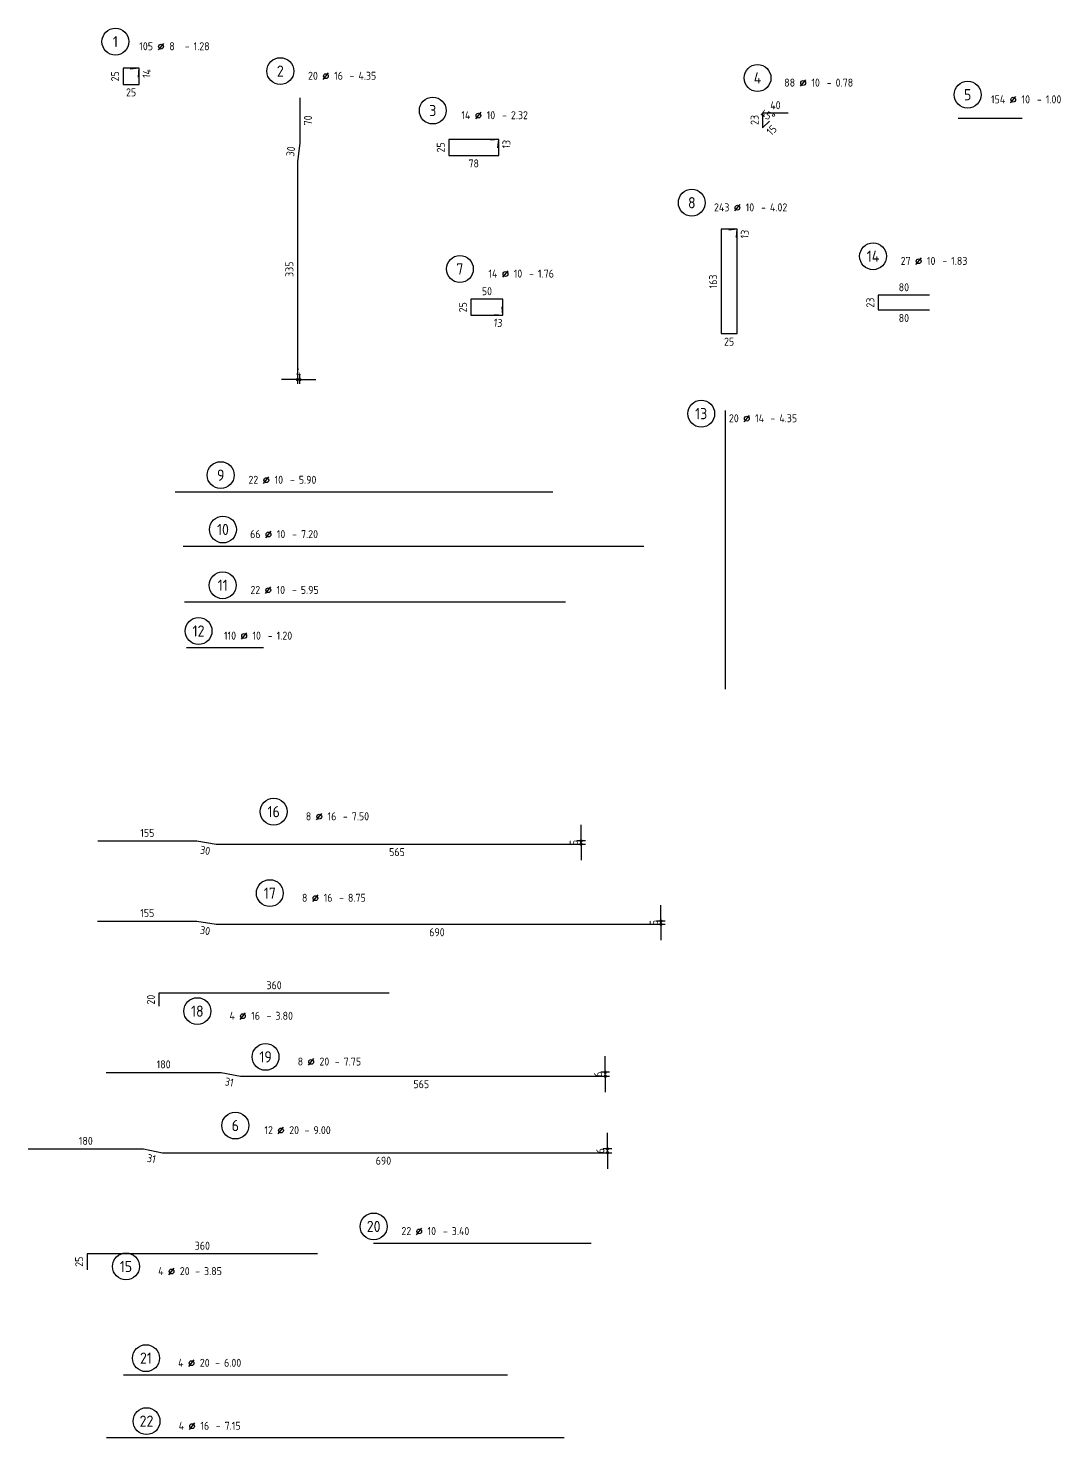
# Model space of a CAD drawing. Extents: x 29.9 to 129.4, y -19 to 13.7.
# Drawn here: x 113.26 to 129.39, y -12.58 to 9.44 of the extents above; entities that cross this region are included whole.
import ezdxf
from ezdxf.enums import TextEntityAlignment as Align

# ---------------------------------------------------------------- set-up
doc = ezdxf.new("R2010")
doc.units = 0
doc.header["$LTSCALE"] = 0.5
doc.linetypes.add('AUSGEZOGEN', pattern=[1000.01, 1000, 0.01])
doc.layers.add('MASSE', color=7, linetype='Continuous')
doc.layers.add('RND', color=7, linetype='Continuous')
doc.styles.add('txt', font='isocp.shx')
doc.dimstyles.new('DOT_I', dxfattribs={"dimscale": 0.5, "dimtxt": 0.25, "dimasz": 0.25, "dimexe": 0.1, "dimexo": 0.3, "dimgap": 0.1, "dimtad": 1, "dimdec": 3, "dimzin": 3, "dimtxsty": 'txt', "dimblk": 'DOT', "dimblk1": 'DOT', "dimblk2": 'DOT', "dimsah": 1, "dimcen": 0.1, "dimse1": 1, "dimse2": 1, "dimazin": 0, "dimtfac": 1, "dimtdec": 4, "dimtix": 1, "dimtmove": 2, "dimatfit": 3, "dimfxl": 0, "dimtvp": 1, "dimtolj": 1, "dimtzin": 0, "dimarcsym": 0})

# ---------------------------------------------------------------- blocks, each defined once
blk = doc.blocks.new('RND_AUSZ')
at = {"layer": 'RND', "color": 7, "linetype": 'Continuous'}
blk.add_line((1.341, 0.262), (1.509, 0.466), dxfattribs=at)
at = {"layer": 'RND', "color": 1, "linetype": 'Continuous'}
blk.add_circle((0, 0.52), 0.42, dxfattribs=at)
at = {"layer": 'RND', "color": 7, "linetype": 'Continuous'}
blk.add_circle((1.425, 0.364), 0.075, dxfattribs=at)
at = {"layer": 'RND', "color": 7, "linetype": 'Continuous', "style": 'txt'}
blk.add_text('-', height=0.25, dxfattribs=at).set_placement((2.163, 0.25))
for tag, p in [('WIEOFT', (-0.536, 0.25)), ('STK', (1.174, 0.25))]:
    blk.add_attdef(tag, text='', height=0.25, dxfattribs=at).set_placement(p, align=Align.RIGHT)
at = {"layer": 'RND', "color": 1, "linetype": 'Continuous', "style": 'txt'}
blk.add_attdef('POS', text='', height=0.35, dxfattribs=at).set_placement((0, 0.52), align=Align.MIDDLE)
at = {"layer": 'RND', "color": 7, "linetype": 'Continuous', "style": 'txt'}
for tag, p in [('DS', (1.683, 0.25)), ('LANG', (2.441, 0.25)), ('TEXT', (3.669, 0.25))]:
    blk.add_attdef(tag, p, '', height=0.25, dxfattribs=at)
blk = doc.blocks.new('*D15')
at = {"layer": 'DEFPOINTS', "color": 0, "linetype": 'AUSGEZOGEN', "transparency": 16777216}
for p in [(124.732, 8.01), (124.782, 7.971), (124.785, 7.938), (124.732, 7.885)]:
    blk.add_point(p, dxfattribs=at)
at = {"layer": 'RND', "color": 0, "linetype": 'AUSGEZOGEN', "transparency": 16777216, "insert": (124.813, 8.081), "char_height": 0.125, "attachment_point": 5, "rotation": 337.5, "style": 'txt'}
blk.add_mtext('\\A1;45°', dxfattribs=at)
blk = doc.blocks.new('DOT')
at = {"layer": 'MASSE', "color": 7, "linetype": 'Continuous'}
for p, q in [((0, 0), (-1, 0)), ((0, 0.54), (0, -0.54))]:
    blk.add_line(p, q, dxfattribs=at)
at = {"layer": 'MASSE', "color": 7, "linetype": 'Continuous', "const_width": 0.2}
blk.add_lwpolyline([(-0.1, 0, 1), (0.1, 0, 1)], format="xyb", close=True, dxfattribs=at)
blk = doc.blocks.new('*D22')
at = {"layer": 'DEFPOINTS', "color": 0, "linetype": 'AUSGEZOGEN', "transparency": 16777216}
for p in [(121.895, -3.253), (121.895, -3.253), (121.895, -3.303)]:
    blk.add_point(p, dxfattribs=at)
at = {"layer": 'RND', "color": 0, "linetype": 'AUSGEZOGEN', "lineweight": -2, "transparency": 16777216}
for p, q in [((121.895, -3.128), (121.895, -3.003)), ((121.895, -3.303), (121.895, -3.253)), ((121.895, -3.428), (121.895, -3.553))]:
    blk.add_line(p, q, dxfattribs=at)
at = {"layer": 'RND', "color": 0, "linetype": 'AUSGEZOGEN', "lineweight": -2, "transparency": 16777216, "xscale": 0.125, "yscale": 0.125, "zscale": 0.125}
for p, rotation in [((121.895, -3.253), 270), ((121.895, -3.303), 90)]:
    blk.add_blockref('DOT', p, dxfattribs=dict(at, rotation=rotation))
at = {"layer": 'RND', "color": 0, "linetype": 'AUSGEZOGEN', "transparency": 16777216, "insert": (121.782, -3.278), "char_height": 0.125, "attachment_point": 5, "rotation": 90, "style": 'txt'}
blk.add_mtext('\\A1;5', dxfattribs=at)
blk = doc.blocks.new('*D23')
at = {"layer": 'DEFPOINTS', "color": 0, "linetype": 'AUSGEZOGEN', "transparency": 16777216}
for p in [(123.144, -4.505), (123.144, -4.505), (123.144, -4.555)]:
    blk.add_point(p, dxfattribs=at)
at = {"layer": 'RND', "color": 0, "linetype": 'AUSGEZOGEN', "lineweight": -2, "transparency": 16777216}
for p, q in [((123.144, -4.38), (123.144, -4.255)), ((123.144, -4.555), (123.144, -4.505)), ((123.144, -4.68), (123.144, -4.805))]:
    blk.add_line(p, q, dxfattribs=at)
at = {"layer": 'RND', "color": 0, "linetype": 'AUSGEZOGEN', "lineweight": -2, "transparency": 16777216, "xscale": 0.125, "yscale": 0.125, "zscale": 0.125}
for p, rotation in [((123.144, -4.505), 270), ((123.144, -4.555), 90)]:
    blk.add_blockref('DOT', p, dxfattribs=dict(at, rotation=rotation))
at = {"layer": 'RND', "color": 0, "linetype": 'AUSGEZOGEN', "transparency": 16777216, "insert": (123.031, -4.53), "char_height": 0.125, "attachment_point": 5, "rotation": 90, "style": 'txt'}
blk.add_mtext('\\A1;5', dxfattribs=at)
blk = doc.blocks.new('*D40')
at = {"layer": 'DEFPOINTS', "color": 0, "linetype": 'AUSGEZOGEN', "transparency": 16777216}
for p in [(122.274, -6.868), (122.274, -6.868), (122.274, -6.928)]:
    blk.add_point(p, dxfattribs=at)
at = {"layer": 'RND', "color": 0, "linetype": 'AUSGEZOGEN', "lineweight": -2, "transparency": 16777216}
for p, q in [((122.274, -6.743), (122.274, -6.618)), ((122.274, -6.928), (122.274, -6.868)), ((122.274, -7.053), (122.274, -7.178))]:
    blk.add_line(p, q, dxfattribs=at)
at = {"layer": 'RND', "color": 0, "linetype": 'AUSGEZOGEN', "lineweight": -2, "transparency": 16777216, "xscale": 0.125, "yscale": 0.125, "zscale": 0.125}
for p, rotation in [((122.274, -6.868), 270), ((122.274, -6.928), 90)]:
    blk.add_blockref('DOT', p, dxfattribs=dict(at, rotation=rotation))
at = {"layer": 'RND', "color": 0, "linetype": 'AUSGEZOGEN', "transparency": 16777216, "insert": (122.162, -6.898), "char_height": 0.125, "attachment_point": 5, "rotation": 90, "style": 'txt'}
blk.add_mtext('\\A1;6', dxfattribs=at)
blk = doc.blocks.new('*D41')
at = {"layer": 'DEFPOINTS', "color": 0, "linetype": 'AUSGEZOGEN', "transparency": 16777216}
for p in [(122.309, -8.063), (122.309, -8.063), (122.309, -8.123)]:
    blk.add_point(p, dxfattribs=at)
at = {"layer": 'RND', "color": 0, "linetype": 'AUSGEZOGEN', "lineweight": -2, "transparency": 16777216}
for p, q in [((122.309, -7.938), (122.309, -7.813)), ((122.309, -8.123), (122.309, -8.063)), ((122.309, -8.248), (122.309, -8.373))]:
    blk.add_line(p, q, dxfattribs=at)
at = {"layer": 'RND', "color": 0, "linetype": 'AUSGEZOGEN', "lineweight": -2, "transparency": 16777216, "xscale": 0.125, "yscale": 0.125, "zscale": 0.125}
for p, rotation in [((122.309, -8.063), 270), ((122.309, -8.123), 90)]:
    blk.add_blockref('DOT', p, dxfattribs=dict(at, rotation=rotation))
at = {"layer": 'RND', "color": 0, "linetype": 'AUSGEZOGEN', "transparency": 16777216, "insert": (122.196, -8.093), "char_height": 0.125, "attachment_point": 5, "rotation": 90, "style": 'txt'}
blk.add_mtext('\\A1;6', dxfattribs=at)
blk = doc.blocks.new('*D57')
at = {"layer": 'DEFPOINTS', "color": 0, "linetype": 'AUSGEZOGEN', "transparency": 16777216}
for p in [(117.464, 3.953), (117.504, 3.953), (117.504, 3.953)]:
    blk.add_point(p, dxfattribs=at)
at = {"layer": 'RND', "color": 0, "linetype": 'AUSGEZOGEN', "lineweight": -2, "transparency": 16777216}
for p, q in [((117.339, 3.953), (117.214, 3.953)), ((117.464, 3.953), (117.504, 3.953)), ((117.629, 3.953), (117.754, 3.953))]:
    blk.add_line(p, q, dxfattribs=at)
at = {"layer": 'RND', "color": 0, "linetype": 'AUSGEZOGEN', "lineweight": -2, "transparency": 16777216, "xscale": 0.125, "yscale": 0.125, "zscale": 0.125}
blk.add_blockref('DOT', (117.464, 3.953), dxfattribs=at)
at = {"layer": 'RND', "color": 0, "linetype": 'AUSGEZOGEN', "lineweight": -2, "transparency": 16777216, "xscale": 0.125, "yscale": 0.125, "zscale": 0.125, "rotation": 180}
blk.add_blockref('DOT', (117.504, 3.953), dxfattribs=at)
at = {"layer": 'RND', "color": 0, "linetype": 'AUSGEZOGEN', "transparency": 16777216, "insert": (117.484, 4.065), "char_height": 0.125, "attachment_point": 5, "style": 'txt'}
blk.add_mtext('\\A1;4', dxfattribs=at)
blk = doc.blocks.new('*D98')
at = {"layer": 'DEFPOINTS', "color": 0, "linetype": 'AUSGEZOGEN', "transparency": 16777216}
for p in [(121.895, -3.253), (121.895, -3.253), (121.895, -3.303)]:
    blk.add_point(p, dxfattribs=at)
at = {"layer": 'RND', "color": 0, "linetype": 'AUSGEZOGEN', "lineweight": -2, "transparency": 16777216}
for p, q in [((121.895, -3.128), (121.895, -3.003)), ((121.895, -3.303), (121.895, -3.253)), ((121.895, -3.428), (121.895, -3.553))]:
    blk.add_line(p, q, dxfattribs=at)
at = {"layer": 'RND', "color": 0, "linetype": 'AUSGEZOGEN', "lineweight": -2, "transparency": 16777216, "xscale": 0.125, "yscale": 0.125, "zscale": 0.125}
for p, rotation in [((121.895, -3.253), 270), ((121.895, -3.303), 90)]:
    blk.add_blockref('DOT', p, dxfattribs=dict(at, rotation=rotation))
at = {"layer": 'RND', "color": 0, "linetype": 'AUSGEZOGEN', "transparency": 16777216, "insert": (121.782, -3.278), "char_height": 0.125, "attachment_point": 5, "rotation": 90, "style": 'txt'}
blk.add_mtext('\\A1;5', dxfattribs=at)
blk = doc.blocks.new('*D99')
at = {"layer": 'DEFPOINTS', "color": 0, "linetype": 'AUSGEZOGEN', "transparency": 16777216}
for p in [(123.144, -4.505), (123.144, -4.505), (123.144, -4.555)]:
    blk.add_point(p, dxfattribs=at)
at = {"layer": 'RND', "color": 0, "linetype": 'AUSGEZOGEN', "lineweight": -2, "transparency": 16777216}
for p, q in [((123.144, -4.38), (123.144, -4.255)), ((123.144, -4.555), (123.144, -4.505)), ((123.144, -4.68), (123.144, -4.805))]:
    blk.add_line(p, q, dxfattribs=at)
at = {"layer": 'RND', "color": 0, "linetype": 'AUSGEZOGEN', "lineweight": -2, "transparency": 16777216, "xscale": 0.125, "yscale": 0.125, "zscale": 0.125}
for p, rotation in [((123.144, -4.505), 270), ((123.144, -4.555), 90)]:
    blk.add_blockref('DOT', p, dxfattribs=dict(at, rotation=rotation))
at = {"layer": 'RND', "color": 0, "linetype": 'AUSGEZOGEN', "transparency": 16777216, "insert": (123.031, -4.53), "char_height": 0.125, "attachment_point": 5, "rotation": 90, "style": 'txt'}
blk.add_mtext('\\A1;5', dxfattribs=at)

msp = doc.modelspace()

# ---------------------------------------------------------------- linework, layer by layer
at = {"layer": 'RND', "color": 1, "linetype": 'AUSGEZOGEN'}
for points in [[(114.9794, 8.6762), (114.9916, 8.8157), (114.7416, 8.8157), (114.7416, 8.5657), (114.9916, 8.5657), (114.9916, 8.8157), (114.8521, 8.8035)], [(117.5036, 8.3525), (117.5036, 7.6525), (117.4636, 7.3525), (117.4636, 4.0025)], [(125.1315, 8.1148), (124.7315, 8.1148), (124.7315, 7.8848), (124.8376, 7.9908)], [(127.7873, 8.0363), (128.7873, 8.0363)], [(120.5978, 7.576), (120.6092, 7.7055), (119.8292, 7.7055), (119.8292, 7.4555), (120.6092, 7.4555), (120.6092, 7.7055), (120.4797, 7.6941)], [(124.3217, 6.1714), (124.3331, 6.3009), (124.0831, 6.3009), (124.0831, 4.6709), (124.3331, 4.6709), (124.3331, 6.3009), (124.2035, 6.2896)], [(120.5455, 4.9702), (120.675, 4.9589), (120.675, 5.2089), (120.175, 5.2089), (120.175, 4.9589), (120.675, 4.9589), (120.6637, 5.0884)], [(127.3383, 5.2708), (126.5383, 5.2708), (126.5383, 5.0408), (127.3383, 5.0408)], [(124.1527, -0.8818), (124.1527, 3.4682)], [(115.5553, 2.2008), (121.4553, 2.2008)], [(115.6774, 1.3516), (122.8774, 1.3516)], [(115.7016, 0.4805), (121.6516, 0.4805)], [(115.7322, -0.234), (116.9322, -0.234)], [(114.3447, -3.2532), (115.8947, -3.2532), (116.1947, -3.3032), (121.8447, -3.3032)], [(114.3437, -4.505), (115.8937, -4.505), (116.1937, -4.555), (123.0937, -4.555)], [(118.8999, -5.6324), (115.2999, -5.6324), (115.2999, -5.8324)], [(114.4745, -6.8682), (116.2745, -6.8682), (116.5745, -6.9282), (122.2245, -6.9282)], [(113.2587, -8.0634), (115.0587, -8.0634), (115.3587, -8.1234), (122.2587, -8.1234)], [(118.6554, -9.5356), (122.0554, -9.5356)], [(117.7796, -9.7012), (114.1796, -9.7012), (114.1796, -9.9512)], [(114.7466, -11.5931), (120.7466, -11.5931)], [(121.6309, -12.5772), (114.4809, -12.5772)]]:
    msp.add_lwpolyline(points, dxfattribs=at)

# ---------------------------------------------------------------- block references
at = {"layer": 'RND', "color": 7, "linetype": 'AUSGEZOGEN', "xscale": 0.5, "yscale": 0.5, "zscale": 0.5}
for p, values in [((114.6215, 8.9727), {'POS': '1', 'STK': '105', 'DS': '8', 'LANG': '1.28'}), ((119.5793, 7.8961), {'POS': '3', 'STK': '14', 'DS': '10', 'LANG': '2.32'}), ((123.6254, 6.4564), {'POS': '8', 'STK': '243', 'DS': '10', 'LANG': '4.02'}), ((126.4569, 5.6204), {'POS': '14', 'STK': '27', 'DS': '10', 'LANG': '1.83'}), ((120.0021, 5.4213), {'POS': '7', 'STK': '14', 'DS': '10', 'LANG': '1.76'}), ((117.0333, -4.3287), {'POS': '17', 'STK': '8', 'DS': '16', 'LANG': '8.75'}), ((115.9007, -6.1722), {'POS': '18', 'STK': '4', 'DS': '16', 'LANG': '3.80'}), ((116.9666, -6.8868), {'POS': '19', 'STK': '8', 'DS': '20', 'LANG': '7.75'}), ((116.4948, -7.9589), {'POS': '6', 'STK': '12', 'DS': '20', 'LANG': '9.00'}), ((115.0983, -11.5931), {'POS': '21', 'STK': '4', 'DS': '20', 'LANG': '6.00'})]:
    msp.add_blockref('RND_AUSZ', p, dxfattribs=at).add_auto_attribs(values)
at = {"layer": 'RND', "color": 102, "linetype": 'AUSGEZOGEN', "xscale": 0.5, "yscale": 0.5, "zscale": 0.5}
msp.add_blockref('RND_AUSZ', (117.1968, 8.5119), dxfattribs=at).add_auto_attribs({'POS': '2', 'STK': '20', 'DS': '16', 'LANG': '4.35'})
at = {"layer": 'RND', "color": 191, "linetype": 'AUSGEZOGEN', "xscale": 0.5, "yscale": 0.5, "zscale": 0.5}
msp.add_blockref('RND_AUSZ', (124.6519, 8.4047), dxfattribs=at).add_auto_attribs({'POS': '4', 'STK': '88', 'DS': '10', 'LANG': '0.78'})
at = {"layer": 'RND', "color": 1, "linetype": 'AUSGEZOGEN', "xscale": 0.5, "yscale": 0.5, "zscale": 0.5}
for p, values in [((127.9344, 8.1436), {'POS': '5', 'STK': '154', 'DS': '10', 'LANG': '1.00'}), ((123.772, 3.1618), {'POS': '13', 'STK': '20', 'DS': '14', 'LANG': '4.35'}), ((116.2659, 2.2008), {'POS': '9', 'STK': '22', 'DS': '10', 'LANG': '5.90'}), ((116.3009, 1.3516), {'POS': '10', 'STK': '66', 'DS': '10', 'LANG': '7.20'}), ((116.297, 0.4805), {'POS': '11', 'STK': '22', 'DS': '10', 'LANG': '5.95'}), ((115.9197, -0.234), {'POS': '12', 'STK': '110', 'DS': '10', 'LANG': '1.20'}), ((117.0935, -3.056), {'POS': '16', 'STK': '8', 'DS': '16', 'LANG': '7.50'}), ((118.6554, -9.5356), {'POS': '20', 'STK': '22', 'DS': '10', 'LANG': '3.40'}), ((114.786, -10.1608), {'POS': '15', 'STK': '4', 'DS': '20', 'LANG': '3.85'}), ((115.107, -12.5772), {'POS': '22', 'STK': '4', 'DS': '16', 'LANG': '7.15'})]:
    msp.add_blockref('RND_AUSZ', p, dxfattribs=at).add_auto_attribs(values)

# ---------------------------------------------------------------- texts
at = {"layer": 'RND', "color": 7, "linetype": 'AUSGEZOGEN', "style": 'txt'}
for s, rotation, p in [('25', 90, (114.6166, 8.6907)), ('14', 84.99986, (115.11, 8.735)), ('70', 90, (117.6286, 8.0025)), ('23', 90, (124.6065, 8.0098)), ('15', 45, (124.873, 7.8494)), ('30', 82.40536, (117.3597, 7.5191)), ('25', 90, (119.7042, 7.5805)), ('13', 84.99986, (120.728, 7.6298)), ('13', 84.99986, (124.4519, 6.2253)), ('335', 90, (117.3386, 5.6775)), ('163', 90, (123.9581, 5.4859)), ('25', 90, (120.05, 5.0839)), ('23', 90, (126.4133, 5.1558)), ('13', 354.99986, (120.5994, 4.84)), ('30', 350.53768, (116.0241, -3.4015)), ('30', 350.53768, (116.0232, -4.6533)), ('20', 90, (115.1749, -5.7324)), ('31', 348.69007, (116.4, -7.0208)), ('31', 348.69007, (115.1842, -8.216)), ('25', 90, (114.0546, -9.8262))]:
    msp.add_text(s, height=0.125, rotation=rotation, dxfattribs=at).set_placement(p, align=Align.MIDDLE)
for s, p in [('25', (114.8666, 8.4407)), ('40', (124.9315, 8.2398)), ('78', (120.2192, 7.3305)), ('50', (120.425, 5.3339)), ('80', (126.9383, 5.3958)), ('80', (126.9383, 4.9158)), ('25', (124.2081, 4.5459)), ('155', (115.1197, -3.1282)), ('565', (119.0197, -3.4282)), ('155', (115.1187, -4.38)), ('690', (119.6437, -4.68)), ('360', (117.0999, -5.5074)), ('180', (115.3745, -6.7432)), ('565', (119.3995, -7.0532)), ('180', (114.1587, -7.9384)), ('690', (118.8087, -8.2484)), ('360', (115.9796, -9.5762))]:
    msp.add_text(s, height=0.125, dxfattribs=at).set_placement(p, align=Align.MIDDLE)

# ---------------------------------------------------------------- dimensions: what is measured, and where the dimension line sits
at = {"layer": 'RND', "color": 7, "linetype": 'AUSGEZOGEN'}
dim = msp.add_angular_dim_3p(base=(124.7815, 7.9714), center=(124.7315, 7.8848), p1=(124.7846, 7.9378), p2=(124.7315, 8.0098), dimstyle='DOT_I', override={"dimdec": 2, "dimadec": 0}, dxfattribs=at)
dim.commit()
dim.dimension.update_dxf_attribs({"geometry": '*D15', "text_midpoint": (124.8129, 8.0811)})
dim = msp.add_linear_dim(base=(117.5036, 3.9525), p1=(117.4636, 3.9525), p2=(117.5036, 3.9525), dimstyle='DOT_I', override={"dimdec": 0, "dimlfac": 100}, dxfattribs=at)
dim.commit()
dim.dimension.update_dxf_attribs({"geometry": '*D57', "text_midpoint": (117.4836, 4.065)})
for base, p1, p2, override, picture, middle in [((121.8947, -3.2532), (121.8947, -3.3032), (121.8947, -3.2532), {"dimdec": 0, "dimlfac": 100, "dimrnd": 0.0005}, '*D22', (121.7822, -3.2782)), ((121.8947, -3.2532), (121.8947, -3.3032), (121.8947, -3.2532), {"dimdec": 0, "dimlfac": 100}, '*D98', (121.7822, -3.2782)), ((123.1437, -4.505), (123.1437, -4.555), (123.1437, -4.505), {"dimdec": 0, "dimlfac": 100}, '*D23', (123.0312, -4.53)), ((123.1437, -4.505), (123.1437, -4.555), (123.1437, -4.505), {"dimdec": 0, "dimlfac": 100}, '*D99', (123.0312, -4.53)), ((122.2745, -6.8682), (122.2745, -6.9282), (122.2745, -6.8682), {"dimdec": 0, "dimlfac": 100, "dimrnd": 0.0005}, '*D40', (122.162, -6.8982)), ((122.3087, -8.0634), (122.3087, -8.1234), (122.3087, -8.0634), {"dimdec": 0, "dimlfac": 100, "dimrnd": 0.0005}, '*D41', (122.1962, -8.0934))]:
    dim = msp.add_linear_dim(base=base, p1=p1, p2=p2, angle=90, dimstyle='DOT_I', override=override, dxfattribs=at)
    dim.commit()
    dim.dimension.update_dxf_attribs({"geometry": picture, "text_midpoint": middle})

doc.saveas('drawing.dxf')
